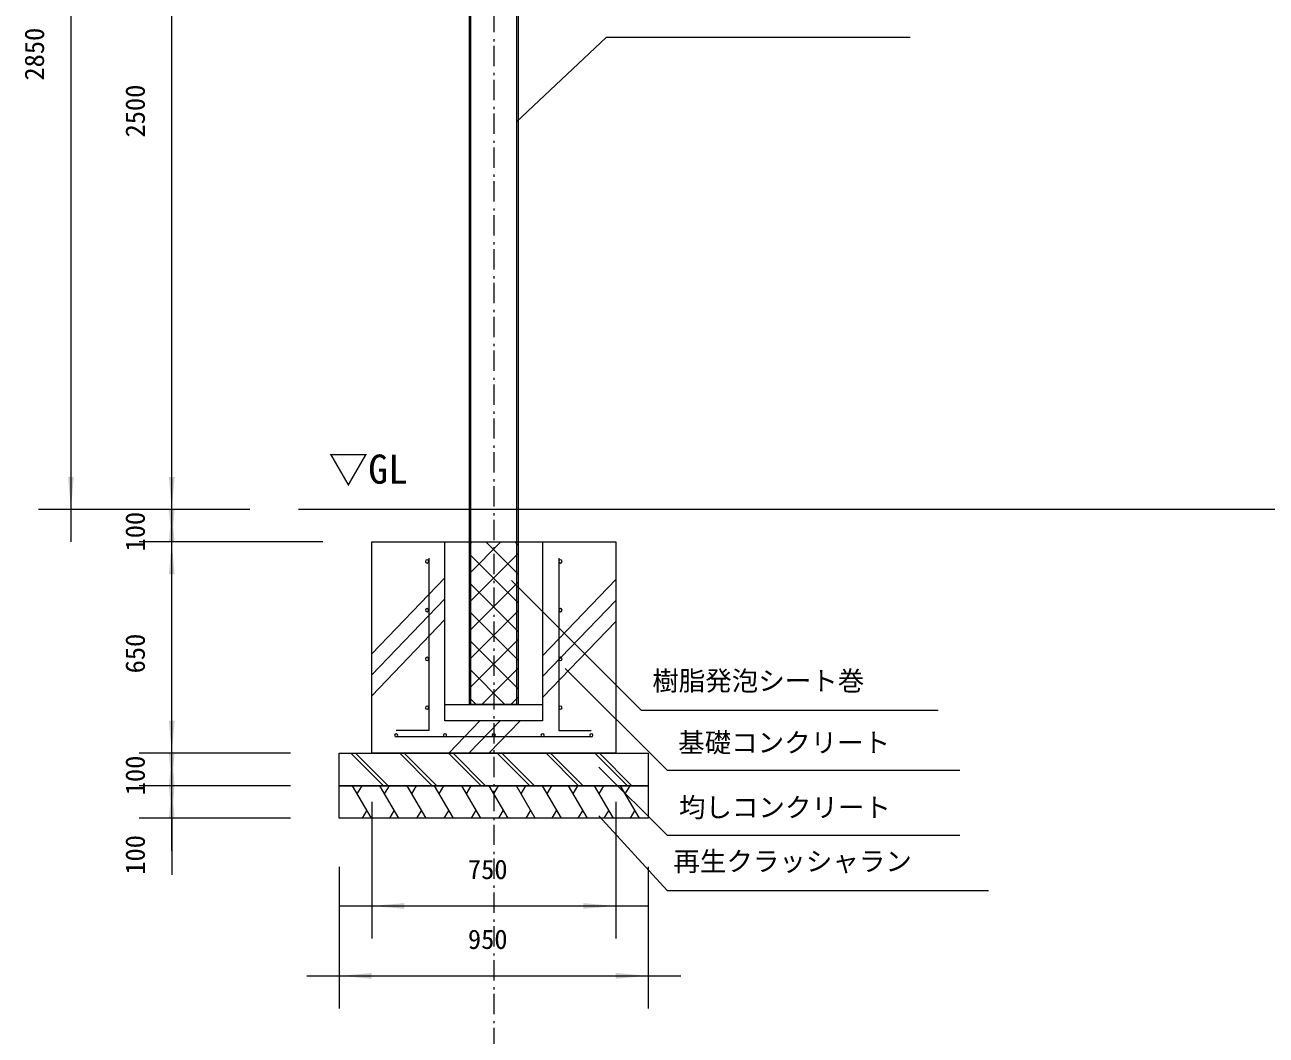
# Model space of a CAD drawing. Units: millimetres, scale not verified. Extents: x -9750 to 9750, y -6875 to 6875.
# Drawn here: x -7148 to -3331, y 582 to 3690 of the extents above; entities that cross this region are included whole.
import ezdxf
from ezdxf.enums import TextEntityAlignment as Align

# ---------------------------------------------------------------- set-up
doc = ezdxf.new("R2010")
doc.units = ezdxf.units.MM
doc.header["$LTSCALE"] = 50
doc.linetypes.add('USER6', pattern=[2.083282, 1.25, -0.416565, 0.138855, -0.277863])
doc.layers.add('0-1_IMPORTED', color=30, linetype='Continuous', lineweight=18)
doc.styles.add('ＭＳ ゴシック', font='')
doc.styles.get('ＭＳ ゴシック').set_extended_font_data('MS Gothic')

msp = doc.modelspace()

# ---------------------------------------------------------------- linework, layer by layer
at = {"layer": '0-1_IMPORTED', "color": 1}
for p, q in [((-7006, 5049), (-7006, 2199)), ((-6696, 2199), (-6696, 4699)), ((-6696, 2199), (-6696, 2299)), ((-6456, 2199), (-7106, 2199)), ((-7006, 2199), (-7006, 2099)), ((-6456, 2199), (-6796, 2199)), ((-6456, 2199), (-6796, 2199)), ((-6696, 2099), (-6696, 2199)), ((-6696, 2099), (-6696, 2199)), ((-6696, 2099), (-6696, 2199)), ((-6231, 2099), (-6796, 2099)), ((-6231, 2099), (-6796, 2099)), ((-6696, 1449), (-6696, 2099)), ((-6696, 1999), (-6696, 2099)), ((-5485.96, 1709.3), (-5173.09, 1396.43)), ((-6696, 1449), (-6696, 1549)), ((-6331, 1449), (-6796, 1449)), ((-6331, 1449), (-6796, 1449)), ((-6696, 1349), (-6696, 1449)), ((-6696, 1349), (-6696, 1449)), ((-6696, 1349), (-6696, 1449)), ((-5173.09, 1396.43), (-4273.09, 1396.43)), ((-6331, 1349), (-6796, 1349)), ((-6331, 1349), (-6796, 1349)), ((-6696, 1249), (-6696, 1349)), ((-6696, 1249), (-6696, 1349)), ((-6081, 1299), (-6081, 879)), ((-5331, 1299), (-5331, 879)), ((-6331, 1249), (-6796, 1249)), ((-6696, 1149), (-6696, 1249)), ((-6696, 1249), (-6696, 1075.25)), ((-5383.09, 1256.43), (-5173.09, 1027.04)), ((-6181, 1099), (-6181, 664)), ((-5231, 1099), (-5231, 664)), ((-5173.09, 1027.04), (-4185, 1027.04)), ((-6181, 979), (-6081, 979)), ((-6081, 979), (-5331, 979)), ((-5331, 979), (-5231, 979)), ((-6281, 764), (-6181, 764)), ((-6181, 764), (-5231, 764)), ((-5231, 764), (-5131, 764))]:
    msp.add_line(p, q, dxfattribs=at)
at = {"layer": '0-1_IMPORTED', "color": 1, "linetype": 'USER6'}
msp.add_line((-5706, 4979), (-5706, -3571), dxfattribs=at)
at = {"layer": '0-1_IMPORTED'}
for p, q in [((-5776, 1599), (-5776, 4699)), ((-5636, 4699), (-5636, 1599)), ((-2006, 2199), (-6306, 2199)), ((-5781, 2090.56), (-5772.56, 2099)), ((-5781, 2002.17), (-5684.17, 2099)), ((-5781, 1913.78), (-5631, 2063.78)), ((-5631, 1911.69), (-5781, 2061.69)), ((-5631, 2000.08), (-5729.92, 2099)), ((-5631, 2088.46), (-5641.53, 2099)), ((-6081, 1754.5), (-5856, 1988.5)), ((-5781, 1825.4), (-5631, 1975.4)), ((-5631, 1823.3), (-5781, 1973.3)), ((-5556, 1748.96), (-5331, 1982.96)), ((-6081, 1690.15), (-5856, 1924.15)), ((-5556, 1684.61), (-5331, 1918.61)), ((-5781, 1737.01), (-5631, 1887.01)), ((-5631, 1734.91), (-5781, 1884.91)), ((-6081, 1625.8), (-5856, 1859.8)), ((-5556, 1620.26), (-5331, 1854.26)), ((-5781, 1648.62), (-5631, 1798.62)), ((-5631, 1646.52), (-5781, 1796.52)), ((-5671.86, 1599), (-5781, 1708.14)), ((-5742.23, 1599), (-5631, 1710.23)), ((-5760.25, 1599), (-5781, 1619.75)), ((-5653.85, 1599), (-5631, 1621.84)), ((-5856, 1599), (-5556, 1599)), ((-5844.42, 1449), (-5748.27, 1549)), ((-5782.55, 1449), (-5686.39, 1549)), ((-5720.68, 1449), (-5624.52, 1549)), ((-5406, 1499), (-6006, 1499)), ((-6145.14, 1449), (-6045.14, 1349)), ((-6131, 1449), (-6031, 1349)), ((-5995.14, 1449), (-5895.14, 1349)), ((-5981, 1449), (-5881, 1349)), ((-5845.14, 1449), (-5745.14, 1349)), ((-5831, 1449), (-5731, 1349)), ((-5695.14, 1449), (-5595.14, 1349)), ((-5681, 1449), (-5581, 1349)), ((-5545.14, 1449), (-5445.14, 1349)), ((-5531, 1449), (-5431, 1349)), ((-5395.14, 1449), (-5295.14, 1349)), ((-5381, 1449), (-5281, 1349)), ((-6082.13, 1249), (-6139.87, 1349)), ((-6125.43, 1324), (-6111, 1349)), ((-5998.13, 1249), (-6055.87, 1349)), ((-6041.43, 1324), (-6027, 1349)), ((-5914.13, 1249), (-5971.87, 1349)), ((-5957.43, 1324), (-5943, 1349)), ((-5830.13, 1249), (-5887.87, 1349)), ((-5873.43, 1324), (-5859, 1349)), ((-5746.13, 1249), (-5803.87, 1349)), ((-5789.43, 1324), (-5775, 1349)), ((-5662.13, 1249), (-5719.87, 1349)), ((-5705.43, 1324), (-5691, 1349)), ((-5578.13, 1249), (-5635.87, 1349)), ((-5621.43, 1324), (-5607, 1349)), ((-5498.13, 1249), (-5555.87, 1349)), ((-5541.43, 1324), (-5527, 1349)), ((-5418.13, 1249), (-5475.87, 1349)), ((-5461.43, 1324), (-5447, 1349)), ((-5338.13, 1249), (-5395.87, 1349)), ((-5381.43, 1324), (-5367, 1349)), ((-5258.13, 1249), (-5315.87, 1349)), ((-5301.43, 1324), (-5287, 1349)), ((-6096.57, 1274), (-6111, 1249)), ((-6012.57, 1274), (-6027, 1249)), ((-5928.57, 1274), (-5943, 1249)), ((-5844.57, 1274), (-5859, 1249)), ((-5760.57, 1274), (-5775, 1249)), ((-5676.57, 1274), (-5691, 1249)), ((-5592.57, 1274), (-5607, 1249)), ((-5512.57, 1274), (-5527, 1249)), ((-5432.57, 1274), (-5447, 1249)), ((-5352.57, 1274), (-5367, 1249)), ((-5272.57, 1274), (-5287, 1249))]:
    msp.add_line(p, q, dxfattribs=at)
for points in [[(-5781, 4699), (-5631, 4699), (-5631, 1599), (-5781, 1599)], [(-6081, 2099), (-5331, 2099), (-5331, 1449), (-6081, 1449)], [(-5781, 2099), (-5631, 2099), (-5631, 1599), (-5781, 1599)], [(-6181, 1449), (-5231, 1449), (-5231, 1349), (-6181, 1349)], [(-6181, 1349), (-5231, 1349), (-5231, 1249), (-6181, 1249)]]:
    msp.add_lwpolyline(points, close=True, dxfattribs=at)
at = {"layer": '0-1_IMPORTED', "color": 1}
for points in [[(-4426, 3650.72), (-5360.65, 3650.72), (-5636, 3391.33)], [(-5651.43, 1980.38), (-5252.63, 1581.58), (-4340, 1581.58)], [(-5383.09, 1406.43), (-5173.09, 1196.43), (-4273.09, 1196.43)]]:
    msp.add_lwpolyline(points, dxfattribs=at)
at = {"layer": '0-1_IMPORTED'}
for points in [[(-5556, 2099), (-5556, 1549), (-5856, 1549), (-5856, 2099)], [(-5906, 2049), (-5906, 1519), (-6006, 1519)], [(-5506, 2049), (-5506, 1519), (-5406, 1519)]]:
    msp.add_lwpolyline(points, dxfattribs=at)
for centre, start, end in [((-5911, 2039), 90, 180), ((-5911, 2039), 180, 270), ((-5911, 2039), 360, 90), ((-5911, 2039), 270, 0), ((-5501, 2039), 90, 180), ((-5501, 2039), 180, 270), ((-5501, 2039), 360, 90), ((-5501, 2039), 270, 0), ((-5911, 1889), 90, 180), ((-5911, 1889), 180, 270), ((-5911, 1889), 360, 90), ((-5911, 1889), 270, 0), ((-5501, 1889), 90, 180), ((-5501, 1889), 180, 270), ((-5501, 1889), 360, 90), ((-5501, 1889), 270, 0), ((-5911, 1739), 90, 180), ((-5911, 1739), 180, 270), ((-5911, 1739), 360, 90), ((-5911, 1739), 270, 0), ((-5501, 1739), 90, 180), ((-5501, 1739), 180, 270), ((-5501, 1739), 360, 90), ((-5501, 1739), 270, 0), ((-5911, 1589), 90, 180), ((-5911, 1589), 180, 270), ((-5911, 1589), 360, 90), ((-5911, 1589), 270, 0), ((-5501, 1589), 90, 180), ((-5501, 1589), 180, 270), ((-5501, 1589), 360, 90), ((-5501, 1589), 270, 0), ((-6006, 1504), 90, 180), ((-6006, 1504), 180, 270), ((-6006, 1504), 0, 90), ((-6006, 1504), 270, 360), ((-5856, 1504), 90, 180), ((-5856, 1504), 180, 270), ((-5856, 1504), 0, 90), ((-5856, 1504), 270, 360), ((-5706, 1504), 90, 180), ((-5706, 1504), 180, 270), ((-5706, 1504), 0, 90), ((-5706, 1504), 270, 360), ((-5556, 1504), 90, 180), ((-5556, 1504), 180, 270), ((-5556, 1504), 0, 90), ((-5556, 1504), 270, 360), ((-5406, 1504), 90, 180), ((-5406, 1504), 180, 270), ((-5406, 1504), 0, 90), ((-5406, 1504), 270, 360)]:
    msp.add_arc(centre, 5, start, end, dxfattribs=at)
at = {"layer": '0-1_IMPORTED', "color": 1}
for points in [[(-7006, 2199), (-7014.75, 2298.99), (-6997.25, 2298.99)], [(-6696, 2199), (-6704.75, 2298.99), (-6687.25, 2298.99)], [(-6696, 2199), (-6687.25, 2099.01), (-6704.75, 2099.01)], [(-6696, 2099), (-6704.75, 2198.99), (-6687.25, 2198.99)], [(-6696, 2099), (-6687.25, 1999.01), (-6704.75, 1999.01)], [(-6696, 1449), (-6704.75, 1548.99), (-6687.25, 1548.99)], [(-6696, 1449), (-6687.25, 1349.01), (-6704.75, 1349.01)], [(-6696, 1349), (-6704.75, 1448.99), (-6687.25, 1448.99)], [(-6696, 1349), (-6687.25, 1249.01), (-6704.75, 1249.01)], [(-6696, 1249), (-6704.75, 1348.99), (-6687.25, 1348.99)], [(-6081, 979), (-5981.01, 987.75), (-5981.01, 970.25)], [(-5331, 979), (-5430.99, 970.25), (-5430.99, 987.75)], [(-6181, 764), (-6081.01, 772.75), (-6081.01, 755.25)], [(-5231, 764), (-5330.99, 755.25), (-5330.99, 772.75)]]:
    msp.add_solid(points, dxfattribs=at)

# ---------------------------------------------------------------- texts
at = {"layer": '0-1_IMPORTED', "color": 7, "style": 'ＭＳ ゴシック'}
for s, p in [('2850', (-7070.82, 3518.17)), ('2500', (-6760.82, 3343.17)), ('100', (-6760.82, 2069.62)), ('650', (-6760.82, 1694.62)), ('100', (-6760.82, 1319.62)), ('100', (-6760.82, 1075.25))]:
    msp.add_text(s, height=59.71, rotation=90, dxfattribs=at).set_placement(p, align=Align.BOTTOM_LEFT)
for s, height, p in [('▽GL', 89.56, (-6214.11, 2251.29)), ('樹脂発泡シート巻', 59.71, (-5218.4, 1623.94)), ('基礎コンクリート', 59.71, (-5138.86, 1433.79)), ('均しコンクリート', 59.71, (-5136.57, 1234.55)), ('再生クラッシャラン', 59.71, (-5153.5, 1068.59)), ('750', 59.71, (-5785.38, 1043.82)), ('950', 59.71, (-5785.38, 828.82))]:
    msp.add_text(s, height=height, dxfattribs=at).set_placement(p, align=Align.BOTTOM_LEFT)

doc.saveas('drawing.dxf')
